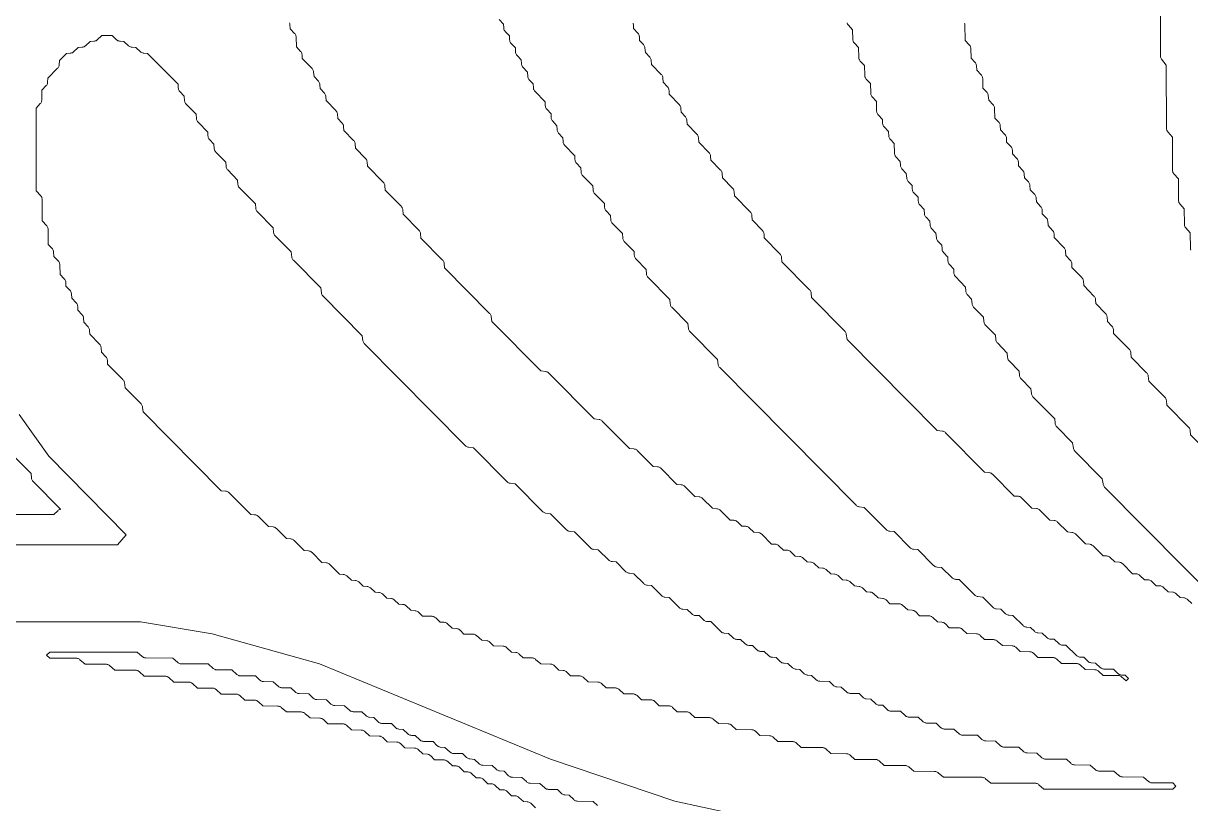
# Model space of a CAD drawing. Header units: inches. Extents: x 36 to 190, y -75 to 56.
# Drawn here: x 49.11 to 54.35, y 39.86 to 43.36 of the extents above; entities that cross this region are included whole.
import ezdxf

# ---------------------------------------------------------------- set-up
doc = ezdxf.new("R2010")
doc.units = ezdxf.units.IN
for name, color, linetype, lineweight in [('01_ORIGINAL_CAD', 7, 'CONTINUOUS', 20), ('02_APPROVED_PDF_OUTLINES', 7, 'CONTINUOUS', 15), ('04_APPROVED_PERIMETER', 7, 'CONTINUOUS', 15)]:
    doc.layers.add(name, color=color, linetype=linetype, lineweight=lineweight)

# ---------------------------------------------------------------- blocks, each defined once
blk = doc.blocks.new('01_SCALLOP')
at = {"layer": '01_ORIGINAL_CAD'}
blk.add_lwpolyline([(50.1404, 46.0145, -0.546754), (57.6505, 41.0455, 0.171391), (58.1845, 40.3509, 0.171391)], format="xyb", dxfattribs=at)
at = {"layer": '02_APPROVED_PDF_OUTLINES'}
for points in [[(52.8057, 43.3629), (52.8067, 43.36), (52.808, 43.3573), (52.8096, 43.3547), (52.8115, 43.3524), (52.8305, 43.3321), (52.8315, 43.2884), (52.8318, 43.2854), (52.8324, 43.2824), (52.8334, 43.2795), (52.8347, 43.2768), (52.8363, 43.2742), (52.8382, 43.2719), (52.8572, 43.2516), (52.8582, 43.2079), (52.8585, 43.2049), (52.8591, 43.2019), (52.8601, 43.199), (52.8614, 43.1963), (52.863, 43.1937), (52.8649, 43.1914), (52.8839, 43.1711), (52.8849, 43.1274), (52.8852, 43.1244), (52.8858, 43.1214), (52.8868, 43.1185), (52.8881, 43.1158), (52.8897, 43.1132), (52.8916, 43.1109), (52.9106, 43.0906), (52.9116, 43.0469), (52.9119, 43.0439), (52.9125, 43.0409), (52.9135, 43.038), (52.9148, 43.0353), (52.9164, 43.0327), (52.9183, 43.0304), (52.9373, 43.0101), (52.9383, 42.9664), (52.9386, 42.9634), (52.9392, 42.9604), (52.9402, 42.9575), (52.9415, 42.9548), (52.9431, 42.9522), (52.945, 42.9499), (52.9642, 42.9294), (52.965, 42.9122), (52.9654, 42.9087), (52.9663, 42.9053), (52.9676, 42.902), (52.9695, 42.899), (52.9717, 42.8962), (52.9913, 42.8753), (52.9931, 42.8549), (52.9936, 42.8515), (52.9946, 42.8482), (52.996, 42.8451), (52.9979, 42.8422), (53.0001, 42.8396), (53.0173, 42.8219), (53.0183, 42.7786), (53.0186, 42.7755), (53.0192, 42.7726), (53.0201, 42.7697), (53.0215, 42.767), (53.0231, 42.7644), (53.025, 42.7621), (53.0442, 42.7415), (53.045, 42.7244), (53.0454, 42.7209), (53.0463, 42.7175), (53.0476, 42.7142), (53.0494, 42.7112), (53.0517, 42.7084), (53.0713, 42.6874), (53.0731, 42.6671), (53.0736, 42.6637), (53.0746, 42.6604), (53.076, 42.6573), (53.0778, 42.6544), (53.0801, 42.6518), (53.0975, 42.6339), (53.0983, 42.6171), (53.0987, 42.6135), (53.0996, 42.6101), (53.1009, 42.6069), (53.1027, 42.6038), (53.105, 42.6011), (53.1241, 42.5806), (53.1249, 42.5634), (53.1253, 42.5599), (53.1262, 42.5565), (53.1276, 42.5532), (53.1294, 42.5502), (53.1316, 42.5474), (53.1512, 42.5265), (53.153, 42.5061), (53.1535, 42.5027), (53.1545, 42.4994), (53.1559, 42.4963), (53.1578, 42.4934), (53.16, 42.4908), (53.1774, 42.4729), (53.1782, 42.4561), (53.1786, 42.4526), (53.1795, 42.4492), (53.1809, 42.4459), (53.1827, 42.4429), (53.1849, 42.4401), (53.2045, 42.4191), (53.2063, 42.3988), (53.2068, 42.3954), (53.2078, 42.3921), (53.2092, 42.389), (53.2111, 42.3861), (53.2133, 42.3835), (53.2307, 42.3656), (53.2315, 42.3488), (53.2319, 42.3452), (53.2328, 42.3418), (53.2342, 42.3386), (53.236, 42.3355), (53.2382, 42.3328), (53.2574, 42.3123), (53.2581, 42.2951), (53.2585, 42.2916), (53.2594, 42.2882), (53.2608, 42.2849), (53.2626, 42.2819), (53.2648, 42.2791), (53.284, 42.2586), (53.2848, 42.2414), (53.2851, 42.2384), (53.2858, 42.2355), (53.2868, 42.2327), (53.2881, 42.23), (53.2898, 42.2275), (53.2917, 42.2252), (53.3373, 42.1779), (53.338, 42.161), (53.3384, 42.1574), (53.3393, 42.154), (53.3407, 42.1508), (53.3425, 42.1477), (53.3447, 42.145), (53.3643, 42.124), (53.3661, 42.1036), (53.3667, 42.1002), (53.3677, 42.0969), (53.3691, 42.0938), (53.371, 42.0909), (53.3732, 42.0883), (53.4176, 42.0432), (53.4194, 42.0232), (53.4199, 42.0198), (53.4209, 42.0165), (53.4223, 42.0133), (53.4242, 42.0104), (53.4264, 42.0078), (53.4708, 41.9627), (53.4726, 41.9427), (53.4731, 41.9393), (53.4741, 41.936), (53.4756, 41.9329), (53.4774, 41.93), (53.4797, 41.9273), (53.5241, 41.8822), (53.5258, 41.8622), (53.5264, 41.8588), (53.5274, 41.8555), (53.5288, 41.8524), (53.5307, 41.8495), (53.5329, 41.8469), (53.5773, 41.8017), (53.5791, 41.7817), (53.5796, 41.7783), (53.5806, 41.775), (53.5821, 41.7719), (53.5839, 41.769), (53.5862, 41.7664), (53.6306, 41.7212), (53.6323, 41.7012), (53.6329, 41.6978), (53.6339, 41.6945), (53.6353, 41.6914), (53.6372, 41.6885), (53.6394, 41.6859), (53.737, 41.5871), (53.7388, 41.5671), (53.7393, 41.5637), (53.7403, 41.5604), (53.7417, 41.5573), (53.7436, 41.5544), (53.7459, 41.5517), (53.8173, 41.4793), (53.8206, 41.4563), (53.8212, 41.4531), (53.8223, 41.4501), (53.8237, 41.4472), (53.8255, 41.4446), (53.8276, 41.4421), (53.9504, 41.3183), (53.9536, 41.2953), (53.9543, 41.2922), (53.9553, 41.2892), (53.9567, 41.2863), (53.9585, 41.2836), (53.9606, 41.2812), (54.4925, 40.7448)], [(54.3519, 40.7587), (54.3316, 40.778), (54.3288, 40.7802), (54.3258, 40.7821), (54.3225, 40.7835), (54.319, 40.7844), (54.3155, 40.7848), (54.2991, 40.7855), (54.2815, 40.803), (54.2788, 40.8052), (54.2759, 40.8071), (54.2728, 40.8086), (54.2695, 40.8096), (54.2661, 40.8101), (54.2461, 40.8119), (54.2253, 40.8316), (54.2225, 40.8338), (54.2195, 40.8357), (54.2162, 40.8371), (54.2127, 40.838), (54.2092, 40.8384), (54.1925, 40.8391), (54.1722, 40.8584), (54.1694, 40.8606), (54.1663, 40.8625), (54.1631, 40.8639), (54.1596, 40.8648), (54.1561, 40.8652), (54.1393, 40.8659), (54.119, 40.8852), (54.1163, 40.8874), (54.1132, 40.8893), (54.1099, 40.8907), (54.1065, 40.8916), (54.1029, 40.892), (54.0866, 40.8927), (54.0424, 40.9369), (54.0398, 40.9392), (54.0368, 40.9411), (54.0337, 40.9426), (54.0303, 40.9436), (54.0269, 40.9441), (54.0069, 40.9459), (53.9862, 40.9656), (53.9834, 40.9678), (53.9803, 40.9697), (53.977, 40.9711), (53.9736, 40.972), (53.97, 40.9724), (53.9537, 40.9731), (53.9095, 41.0173), (53.9069, 41.0196), (53.904, 41.0215), (53.9008, 41.023), (53.8975, 41.024), (53.894, 41.0246), (53.8744, 41.0263), (53.8298, 41.0709), (53.8271, 41.0732), (53.8242, 41.0751), (53.8211, 41.0766), (53.8177, 41.0776), (53.8143, 41.0782), (53.7947, 41.0799), (53.75, 41.1246), (53.7474, 41.1269), (53.7445, 41.1288), (53.7413, 41.1302), (53.738, 41.1312), (53.7346, 41.1318), (53.7149, 41.1335), (53.6703, 41.1782), (53.6677, 41.1805), (53.6648, 41.1824), (53.6616, 41.1838), (53.6583, 41.1849), (53.6548, 41.1854), (53.635, 41.1872), (53.5878, 41.2334), (53.5855, 41.2354), (53.5829, 41.2371), (53.5802, 41.2385), (53.5774, 41.2395), (53.5744, 41.2402), (53.5714, 41.2405), (53.5551, 41.2412), (53.4577, 41.339), (53.455, 41.3413), (53.4521, 41.3432), (53.449, 41.3447), (53.4456, 41.3457), (53.4422, 41.3463), (53.4226, 41.348), (53.2473, 41.5248), (53.2449, 41.527), (53.2422, 41.5288), (53.2393, 41.5302), (53.2362, 41.5313), (53.2331, 41.532), (53.2104, 41.5352), (52.8054, 41.9437), (52.8022, 41.9667), (52.8015, 41.9698), (52.8005, 41.9728), (52.799, 41.9757), (52.7973, 41.9784), (52.7952, 41.9808), (52.6463, 42.1309), (52.6445, 42.1509), (52.644, 42.1543), (52.643, 42.1576), (52.6415, 42.1607), (52.6397, 42.1636), (52.6374, 42.1662), (52.5133, 42.2918), (52.5115, 42.3118), (52.511, 42.3152), (52.51, 42.3185), (52.5085, 42.3216), (52.5066, 42.3246), (52.5044, 42.3272), (52.4339, 42.3987), (52.4331, 42.4154), (52.4328, 42.4184), (52.4321, 42.4214), (52.4311, 42.4242), (52.4298, 42.4269), (52.4281, 42.4294), (52.4261, 42.4317), (52.3802, 42.4794), (52.3784, 42.4996), (52.3779, 42.503), (52.3769, 42.5063), (52.3754, 42.5094), (52.3736, 42.5123), (52.3713, 42.515), (52.3003, 42.5869), (52.2986, 42.6069), (52.298, 42.6103), (52.297, 42.6136), (52.2956, 42.6167), (52.2937, 42.6196), (52.2915, 42.6222), (52.2471, 42.6674), (52.2453, 42.6874), (52.2448, 42.6908), (52.2438, 42.6941), (52.2424, 42.6972), (52.2405, 42.7001), (52.2383, 42.7027), (52.1943, 42.7474), (52.1935, 42.7642), (52.1932, 42.7672), (52.1926, 42.7701), (52.1915, 42.7729), (52.1902, 42.7756), (52.1885, 42.7781), (52.1866, 42.7804), (52.1406, 42.8282), (52.1389, 42.8483), (52.1383, 42.8517), (52.1373, 42.855), (52.1359, 42.8582), (52.134, 42.8611), (52.1318, 42.8637), (52.0878, 42.9084), (52.0871, 42.9252), (52.0867, 42.9287), (52.0858, 42.9321), (52.0844, 42.9353), (52.0826, 42.9384), (52.0804, 42.9411), (52.0612, 42.9616), (52.0604, 42.9788), (52.0601, 42.9818), (52.0594, 42.9847), (52.0584, 42.9876), (52.0571, 42.9902), (52.0554, 42.9927), (52.0535, 42.995), (52.0079, 43.0423), (52.0072, 43.0593), (52.0068, 43.0628), (52.0059, 43.0662), (52.0045, 43.0695), (52.0027, 43.0725), (52.0005, 43.0752), (51.9809, 43.0962), (51.9791, 43.1166), (51.9785, 43.12), (51.9775, 43.1233), (51.9761, 43.1264), (51.9742, 43.1293), (51.972, 43.1319), (51.928, 43.1766), (51.9273, 43.1934), (51.9269, 43.1969), (51.926, 43.2004), (51.9246, 43.2036), (51.9228, 43.2066), (51.9206, 43.2094), (51.901, 43.2304), (51.8992, 43.2507), (51.8987, 43.2541), (51.8977, 43.2574), (51.8962, 43.2605), (51.8944, 43.2634), (51.8922, 43.266), (51.8747, 43.2839), (51.874, 43.3008), (51.8736, 43.3043), (51.8727, 43.3077), (51.8713, 43.3109), (51.8695, 43.314), (51.8673, 43.3167), (51.8481, 43.3372), (51.8473, 43.3544), (51.8469, 43.3579), (51.846, 43.3613)], [(54.2096, 43.8433), (54.2108, 43.2151), (54.2111, 43.2118), (54.2118, 43.2084), (54.2129, 43.2053), (54.2144, 43.2023), (54.2164, 43.1995), (54.2375, 43.1733), (54.2383, 42.8901), (54.2385, 42.8866), (54.2393, 42.8831), (54.2406, 42.8797), (54.2423, 42.8766), (54.2445, 42.8738), (54.2646, 42.8507), (54.2652, 42.7023), (54.2655, 42.6987), (54.2662, 42.6952), (54.2675, 42.6919), (54.2692, 42.6887), (54.2714, 42.6859), (54.2915, 42.6628), (54.292, 42.5681), (54.2923, 42.5645), (54.293, 42.561), (54.2943, 42.5577), (54.296, 42.5546), (54.2982, 42.5517), (54.3184, 42.5286), (54.3187, 42.4607), (54.319, 42.4571), (54.3198, 42.4537), (54.321, 42.4503), (54.3228, 42.4472), (54.3249, 42.4444), (54.3452, 42.4212), (54.3463, 42.3503), (54.3466, 42.3473), (54.3472, 42.3442)], [(54.5502, 41.3088), (54.3463, 41.5148), (54.3445, 41.5348), (54.344, 41.5382), (54.343, 41.5415), (54.3415, 41.5447), (54.3397, 41.5476), (54.3374, 41.5502), (54.2399, 41.649), (54.2381, 41.6689), (54.2376, 41.6723), (54.2366, 41.6756), (54.2351, 41.6788), (54.2333, 41.6817), (54.231, 41.6843), (54.1595, 41.7568), (54.1563, 41.7798), (54.1556, 41.7829), (54.1546, 41.786), (54.1532, 41.7888), (54.1514, 41.7915), (54.1493, 41.7939), (54.0802, 41.8636), (54.0784, 41.8835), (54.0779, 41.8869), (54.0769, 41.8902), (54.0754, 41.8934), (54.0736, 41.8963), (54.0713, 41.8989), (54.0008, 41.9704), (54, 41.9872), (53.9996, 41.9907), (53.9987, 41.9941), (53.9974, 41.9974), (53.9956, 42.0004), (53.9933, 42.0031), (53.9737, 42.0241), (53.9719, 42.0445), (53.9714, 42.0479), (53.9704, 42.0512), (53.969, 42.0543), (53.9671, 42.0572), (53.9649, 42.0598), (53.9209, 42.1045), (53.9201, 42.1213), (53.9198, 42.1243), (53.9192, 42.1272), (53.9181, 42.1301), (53.9168, 42.1328), (53.9151, 42.1353), (53.9132, 42.1375), (53.8672, 42.1853), (53.8655, 42.2055), (53.8649, 42.2089), (53.8639, 42.2122), (53.8625, 42.2153), (53.8606, 42.2182), (53.8584, 42.2208), (53.8144, 42.2655), (53.8137, 42.2823), (53.8133, 42.2858), (53.8124, 42.2892), (53.811, 42.2925), (53.8092, 42.2955), (53.807, 42.2982), (53.7874, 42.3192), (53.7856, 42.3396), (53.785, 42.343), (53.784, 42.3463), (53.7826, 42.3494), (53.7807, 42.3523), (53.7785, 42.3549), (53.7345, 42.3996), (53.7338, 42.4164), (53.7334, 42.4199), (53.7325, 42.4233), (53.7311, 42.4266), (53.7293, 42.4296), (53.7271, 42.4324), (53.7075, 42.4534), (53.7057, 42.4737), (53.7052, 42.4771), (53.7042, 42.4804), (53.7027, 42.4835), (53.7009, 42.4864), (53.6987, 42.489), (53.6812, 42.5069), (53.6805, 42.5237), (53.6801, 42.5273), (53.6792, 42.5307), (53.6778, 42.5339), (53.676, 42.5369), (53.6738, 42.5397), (53.6546, 42.5602), (53.6538, 42.5774), (53.6534, 42.5809), (53.6525, 42.5843), (53.6512, 42.5876), (53.6494, 42.5906), (53.6471, 42.5934), (53.6275, 42.6143), (53.6257, 42.6347), (53.6252, 42.6381), (53.6242, 42.6414), (53.6228, 42.6445), (53.621, 42.6474), (53.6187, 42.65), (53.6013, 42.6679), (53.6005, 42.6847), (53.6001, 42.6882), (53.5992, 42.6916), (53.5979, 42.6949), (53.5961, 42.6979), (53.5938, 42.7007), (53.5747, 42.7212), (53.5739, 42.7384), (53.5735, 42.7419), (53.5726, 42.7453), (53.5712, 42.7486), (53.5694, 42.7516), (53.5672, 42.7543), (53.548, 42.7749), (53.5473, 42.792), (53.5468, 42.7956), (53.546, 42.799), (53.5446, 42.8022), (53.5428, 42.8052), (53.5406, 42.808), (53.5214, 42.8285), (53.5206, 42.8457), (53.5202, 42.8492), (53.5193, 42.8526), (53.5179, 42.8559), (53.5161, 42.8589), (53.5139, 42.8617), (53.4943, 42.8826), (53.4925, 42.903), (53.492, 42.9064), (53.491, 42.9097), (53.4896, 42.9128), (53.4877, 42.9157), (53.4855, 42.9183), (53.4683, 42.936), (53.4673, 42.9793), (53.467, 42.9824), (53.4664, 42.9853), (53.4654, 42.9882), (53.4641, 42.9909), (53.4625, 42.9935), (53.4606, 42.9958), (53.441, 43.0168), (53.4392, 43.0372), (53.4386, 43.0406), (53.4377, 43.0438), (53.4362, 43.0469), (53.4344, 43.0498), (53.4322, 43.0524), (53.4149, 43.0701), (53.4139, 43.1135), (53.4137, 43.1165), (53.4131, 43.1195), (53.4121, 43.1224), (53.4108, 43.1251), (53.4091, 43.1276), (53.4072, 43.13), (53.3876, 43.151), (53.3858, 43.1713), (53.3853, 43.1747), (53.3843, 43.178), (53.3829, 43.1811), (53.381, 43.184), (53.3788, 43.1866), (53.3616, 43.2043), (53.3606, 43.2476), (53.3603, 43.2507), (53.3597, 43.2536), (53.3587, 43.2565), (53.3574, 43.2592), (53.3558, 43.2618), (53.3539, 43.2641), (53.335, 43.2844), (53.3338, 43.3548), (53.3336, 43.3579), (53.333, 43.3609)], [(51.2454, 43.3781), (51.2646, 43.3575), (51.2653, 43.3404), (51.2657, 43.3369), (51.2666, 43.3334), (51.268, 43.3302), (51.2698, 43.3272), (51.272, 43.3244), (51.2912, 43.3039), (51.292, 43.2867), (51.2924, 43.2832), (51.2933, 43.2798), (51.2946, 43.2765), (51.2964, 43.2735), (51.2987, 43.2708), (51.3178, 43.2502), (51.3186, 43.233), (51.319, 43.2295), (51.3199, 43.2261), (51.3213, 43.2229), (51.3231, 43.2198), (51.3253, 43.2171), (51.3445, 43.1965), (51.3453, 43.1794), (51.3457, 43.1759), (51.3466, 43.1725), (51.3479, 43.1692), (51.3497, 43.1662), (51.352, 43.1634), (51.3716, 43.1424), (51.3733, 43.1221), (51.3739, 43.1187), (51.3749, 43.1154), (51.3763, 43.1123), (51.3781, 43.1094), (51.3804, 43.1068), (51.3978, 43.0889), (51.3986, 43.0721), (51.3989, 43.0691), (51.3995, 43.0661), (51.4006, 43.0633), (51.4019, 43.0606), (51.4036, 43.0581), (51.4055, 43.0558), (51.451, 43.0085), (51.4518, 42.9916), (51.4522, 42.9881), (51.4531, 42.9847), (51.4545, 42.9814), (51.4563, 42.9784), (51.4585, 42.9756), (51.4777, 42.9551), (51.4784, 42.9379), (51.4788, 42.9344), (51.4797, 42.931), (51.4811, 42.9277), (51.4829, 42.9247), (51.4851, 42.922), (51.5043, 42.9014), (51.5051, 42.8843), (51.5055, 42.8808), (51.5064, 42.8773), (51.5078, 42.8741), (51.5096, 42.8711), (51.5118, 42.8683), (51.531, 42.8478), (51.5317, 42.8306), (51.532, 42.8276), (51.5327, 42.8247), (51.5337, 42.8219), (51.5351, 42.8192), (51.5367, 42.8167), (51.5387, 42.8144), (51.5842, 42.7671), (51.585, 42.7501), (51.5854, 42.7466), (51.5863, 42.7432), (51.5876, 42.7399), (51.5895, 42.7369), (51.5917, 42.7342), (51.6113, 42.7132), (51.6131, 42.6928), (51.6136, 42.6894), (51.6146, 42.6861), (51.616, 42.683), (51.6179, 42.6801), (51.6201, 42.6775), (51.6645, 42.6323), (51.6663, 42.6123), (51.6668, 42.6089), (51.6678, 42.6056), (51.6693, 42.6025), (51.6711, 42.5996), (51.6734, 42.597), (51.7174, 42.5523), (51.7181, 42.5355), (51.7185, 42.532), (51.7194, 42.5286), (51.7208, 42.5253), (51.7226, 42.5223), (51.7248, 42.5196), (51.7444, 42.4986), (51.7462, 42.4782), (51.7467, 42.4748), (51.7477, 42.4715), (51.7492, 42.4684), (51.751, 42.4655), (51.7533, 42.4628), (51.7977, 42.4177), (51.7994, 42.3977), (51.8, 42.3943), (51.801, 42.391), (51.8024, 42.3879), (51.8043, 42.385), (51.8065, 42.3824), (51.8505, 42.3377), (51.8512, 42.3209), (51.8516, 42.3179), (51.8522, 42.315), (51.8532, 42.3121), (51.8546, 42.3094), (51.8562, 42.3069), (51.8582, 42.3047), (51.9041, 42.2569), (51.9059, 42.2367), (51.9065, 42.2333), (51.9075, 42.23), (51.9089, 42.2269), (51.9108, 42.224), (51.913, 42.2214), (52.0106, 42.1226), (52.0124, 42.1026), (52.0129, 42.0992), (52.0139, 42.0959), (52.0153, 42.0928), (52.0172, 42.0899), (52.0195, 42.0873), (52.0909, 42.0148), (52.0942, 41.9918), (52.0948, 41.9886), (52.0959, 41.9856), (52.0973, 41.9827), (52.0991, 41.9801), (52.1012, 41.9776), (52.224, 41.8538), (52.2272, 41.8308), (52.2279, 41.8277), (52.2289, 41.8247), (52.2303, 41.8218), (52.2321, 41.8191), (52.2342, 41.8167), (52.8459, 41.1998), (52.8483, 41.1977), (52.851, 41.1959), (52.8539, 41.1944), (52.857, 41.1934), (52.8601, 41.1927), (52.8828, 41.1895), (52.9811, 41.0907), (52.9838, 41.0884), (52.9867, 41.0865), (52.9899, 41.085), (52.9932, 41.0839), (52.9967, 41.0834), (53.0163, 41.0817), (53.0875, 41.0102), (53.0901, 41.0079), (53.093, 41.006), (53.0962, 41.0045), (53.0995, 41.0035), (53.103, 41.003), (53.1226, 41.0012), (53.1938, 40.9298), (53.1965, 40.9275), (53.1994, 40.9256), (53.2025, 40.9241), (53.2059, 40.9231), (53.2093, 40.9225), (53.2291, 40.9208), (53.2764, 40.8745), (53.2787, 40.8725), (53.2812, 40.8708), (53.2839, 40.8695), (53.2868, 40.8684), (53.2898, 40.8677), (53.2928, 40.8674), (53.3091, 40.8667), (53.3776, 40.7976), (53.38, 40.7955), (53.3827, 40.7937), (53.3856, 40.7922), (53.3886, 40.7912), (53.3918, 40.7905), (53.4145, 40.7873), (53.4596, 40.7421), (53.4623, 40.7398), (53.4652, 40.7379), (53.4684, 40.7364), (53.4717, 40.7354), (53.4751, 40.7348), (53.4951, 40.7331), (53.5159, 40.7134), (53.5186, 40.7111), (53.5217, 40.7093), (53.525, 40.7079), (53.5284, 40.707), (53.532, 40.7066), (53.5485, 40.7058), (53.5953, 40.66), (53.5976, 40.6581), (53.6002, 40.6564), (53.6029, 40.655), (53.6057, 40.6539), (53.6087, 40.6533), (53.6117, 40.6529), (53.6281, 40.6522), (53.6457, 40.6348), (53.6484, 40.6325), (53.6513, 40.6306), (53.6544, 40.6292), (53.6577, 40.6282), (53.6611, 40.6276), (53.6811, 40.6258), (53.7019, 40.6062), (53.7047, 40.6039), (53.7077, 40.6021), (53.711, 40.6007), (53.7145, 40.5998), (53.718, 40.5993), (53.7347, 40.5986), (53.755, 40.5794), (53.7578, 40.5771), (53.7608, 40.5753), (53.7641, 40.5739), (53.7676, 40.573), (53.7711, 40.5725), (53.7876, 40.5718), (53.8345, 40.526), (53.8368, 40.524), (53.8393, 40.5223), (53.842, 40.521), (53.8449, 40.5199), (53.8478, 40.5192), (53.8509, 40.5189), (53.8673, 40.5182), (53.8849, 40.5007), (53.8875, 40.4985), (53.8904, 40.4966), (53.8936, 40.4951), (53.8969, 40.4941), (53.9003, 40.4936), (53.9203, 40.4918), (53.941, 40.4722), (53.9434, 40.4702), (53.946, 40.4685), (53.9487, 40.4672), (53.9516, 40.4662), (53.9547, 40.4656), (53.9577, 40.4653), (54.0007, 40.4644), (54.0207, 40.4454), (54.0235, 40.4431), (54.0265, 40.4413), (54.0298, 40.4399), (54.0333, 40.4389), (54.0368, 40.4385), (54.0532, 40.4378), (54.068, 40.4232), (54.0568, 40.4125), (54.0368, 40.4302), (54.0345, 40.4321), (54.0319, 40.4337), (54.0291, 40.4349), (54.0263, 40.4358), (54.0233, 40.4363), (54.0203, 40.4365), (53.9539, 40.4367), (53.934, 40.4556), (53.9317, 40.4575), (53.9291, 40.4592), (53.9263, 40.4606), (53.9234, 40.4615), (53.9204, 40.4622), (53.9174, 40.4624), (53.8739, 40.4633), (53.8509, 40.4838), (53.8485, 40.4856), (53.846, 40.4872), (53.8432, 40.4884), (53.8404, 40.4893), (53.8374, 40.4899), (53.8344, 40.4901), (53.7675, 40.4903), (53.7447, 40.5105), (53.7423, 40.5124), (53.7397, 40.514), (53.737, 40.5152), (53.7341, 40.5161), (53.7312, 40.5166), (53.7282, 40.5168), (53.6618, 40.517), (53.6419, 40.5359), (53.6395, 40.5379), (53.637, 40.5395), (53.6342, 40.5409), (53.6313, 40.5418), (53.6283, 40.5425), (53.6252, 40.5427), (53.5823, 40.5436), (53.5622, 40.5627), (53.5599, 40.5646), (53.5573, 40.5663), (53.5545, 40.5676), (53.5516, 40.5686), (53.5486, 40.5693), (53.5455, 40.5695), (53.5021, 40.5704), (53.4791, 40.5909), (53.4767, 40.5927), (53.4742, 40.5943), (53.4714, 40.5955), (53.4686, 40.5964), (53.4656, 40.597), (53.4626, 40.5972), (53.4227, 40.5974), (53.4028, 40.6162), (53.4005, 40.6182), (53.3979, 40.6199), (53.3951, 40.6212), (53.3922, 40.6222), (53.3892, 40.6228), (53.3862, 40.6231), (53.3432, 40.624), (53.3232, 40.643), (53.3208, 40.645), (53.3182, 40.6466), (53.3155, 40.648), (53.3126, 40.649), (53.3095, 40.6496), (53.3065, 40.6498), (53.2639, 40.6508), (53.2465, 40.668), (53.2439, 40.6702), (53.241, 40.6721), (53.2378, 40.6736), (53.2345, 40.6746), (53.2311, 40.6751), (53.2111, 40.6769), (53.1903, 40.6966), (53.188, 40.6986), (53.1854, 40.7002), (53.1826, 40.7016), (53.1797, 40.7026), (53.1767, 40.7032), (53.1737, 40.7034), (53.131, 40.7043), (53.1137, 40.7216), (53.111, 40.7238), (53.1081, 40.7257), (53.105, 40.7272), (53.1017, 40.7282), (53.0983, 40.7287), (53.0778, 40.7305), (53.0541, 40.7516), (53.0517, 40.7534), (53.0491, 40.755), (53.0464, 40.7562), (53.0436, 40.7571), (53.0406, 40.7577), (53.0376, 40.7579), (52.9981, 40.7581), (52.9808, 40.7751), (52.9782, 40.7774), (52.9753, 40.7793), (52.9722, 40.7807), (52.9689, 40.7818), (52.9654, 40.7823), (52.9454, 40.7841), (52.9247, 40.8037), (52.9219, 40.806), (52.9189, 40.8079), (52.9156, 40.8093), (52.9121, 40.8102), (52.9086, 40.8106), (52.8922, 40.8113), (52.8746, 40.8287), (52.8719, 40.831), (52.869, 40.8329), (52.8659, 40.8343), (52.8626, 40.8354), (52.8592, 40.8359), (52.8392, 40.8377), (52.8184, 40.8573), (52.8156, 40.8596), (52.8126, 40.8615), (52.8093, 40.8629), (52.8058, 40.8638), (52.8023, 40.8642), (52.7856, 40.8649), (52.7653, 40.8841), (52.7625, 40.8864), (52.7594, 40.8883), (52.7562, 40.8897), (52.7527, 40.8906), (52.7492, 40.891), (52.7324, 40.8917), (52.7121, 40.9109), (52.7094, 40.9132), (52.7063, 40.9151), (52.703, 40.9165), (52.6996, 40.9174), (52.696, 40.9178), (52.6793, 40.9185), (52.659, 40.9377), (52.6562, 40.94), (52.6532, 40.9419), (52.6499, 40.9433), (52.6464, 40.9442), (52.6429, 40.9446), (52.6265, 40.9453), (52.6089, 40.9628), (52.6062, 40.965), (52.6033, 40.9669), (52.6002, 40.9683), (52.5969, 40.9694), (52.5935, 40.9699), (52.5735, 40.9717), (52.5527, 40.9913), (52.5499, 40.9936), (52.5469, 40.9955), (52.5436, 40.9969), (52.5401, 40.9978), (52.5366, 40.9982), (52.5199, 40.9989), (52.4996, 41.0181), (52.4968, 41.0204), (52.4938, 41.0223), (52.4905, 41.0237), (52.487, 41.0246), (52.4835, 41.025), (52.4671, 41.0257), (52.4229, 41.0699), (52.4203, 41.0722), (52.4174, 41.0741), (52.4142, 41.0756), (52.4109, 41.0766), (52.4074, 41.0771), (52.3874, 41.0789), (52.3667, 41.0986), (52.3639, 41.1008), (52.3609, 41.1027), (52.3576, 41.1041), (52.3541, 41.105), (52.3506, 41.1054), (52.3339, 41.1061), (52.3136, 41.1254), (52.3108, 41.1276), (52.3077, 41.1295), (52.3044, 41.1309), (52.301, 41.1318), (52.2974, 41.1322), (52.2811, 41.1329), (52.2369, 41.1771), (52.2343, 41.1794), (52.2314, 41.1813), (52.2282, 41.1828), (52.2249, 41.1838), (52.2214, 41.1843), (52.2018, 41.1861), (52.1572, 41.2307), (52.1545, 41.233), (52.1516, 41.2349), (52.1485, 41.2364), (52.1451, 41.2374), (52.1417, 41.238), (52.1221, 41.2397), (52.0774, 41.2844), (52.0748, 41.2866), (52.0719, 41.2885), (52.0687, 41.29), (52.0654, 41.291), (52.062, 41.2916), (52.0424, 41.2933), (51.9711, 41.3648), (51.9685, 41.3671), (51.9656, 41.369), (51.9624, 41.3704), (51.9591, 41.3715), (51.9556, 41.372), (51.936, 41.3738), (51.8648, 41.4452), (51.8622, 41.4475), (51.8592, 41.4494), (51.8561, 41.4509), (51.8527, 41.4519), (51.8493, 41.4525), (51.8297, 41.4542), (51.7076, 41.5774), (51.7052, 41.5795), (51.7025, 41.5813), (51.6996, 41.5828), (51.6966, 41.5838), (51.6934, 41.5845), (51.6707, 41.5877), (51.4683, 41.7919), (51.4659, 41.794), (51.4632, 41.7959), (51.4603, 41.7973), (51.4573, 41.7984), (51.4541, 41.799), (51.4314, 41.8023), (51.2126, 42.023), (51.2093, 42.046), (51.2087, 42.0491), (51.2077, 42.0521), (51.2062, 42.055), (51.2045, 42.0577), (51.2023, 42.0601), (51.0003, 42.2639), (50.9985, 42.2838), (50.998, 42.2872), (50.997, 42.2905), (50.9955, 42.2937), (50.9937, 42.2966), (50.9914, 42.2992), (50.8938, 42.398), (50.8921, 42.4179), (50.8916, 42.4214), (50.8906, 42.4247), (50.8891, 42.4278), (50.8872, 42.4307), (50.885, 42.4333), (50.814, 42.5053), (50.8123, 42.5252), (50.8117, 42.5287), (50.8107, 42.532), (50.8093, 42.5351), (50.8074, 42.538), (50.8051, 42.5406), (50.7342, 42.6126), (50.7324, 42.6325), (50.7319, 42.636), (50.7309, 42.6393), (50.7294, 42.6424), (50.7276, 42.6453), (50.7253, 42.6479), (50.6543, 42.7199), (50.6526, 42.7398), (50.652, 42.7433), (50.651, 42.7465), (50.6496, 42.7497), (50.6477, 42.7526), (50.6455, 42.7552), (50.6011, 42.8003), (50.5993, 42.8203), (50.5988, 42.8237), (50.5978, 42.827), (50.5964, 42.8302), (50.5945, 42.8331), (50.5923, 42.8357), (50.5483, 42.8804), (50.5475, 42.8972), (50.5471, 42.9007), (50.5462, 42.9041), (50.5449, 42.9073), (50.5431, 42.9104), (50.5408, 42.9131), (50.5212, 42.9341), (50.5195, 42.9545), (50.5189, 42.9579), (50.5179, 42.9612), (50.5165, 42.9643), (50.5146, 42.9672), (50.5124, 42.9698), (50.4684, 43.0145), (50.4677, 43.0313), (50.4672, 43.0348), (50.4664, 43.0382), (50.465, 43.0415), (50.4632, 43.0445), (50.461, 43.0472), (50.4418, 43.0678), (50.441, 43.085), (50.4406, 43.0885), (50.4397, 43.0919), (50.4383, 43.0951), (50.4365, 43.0982), (50.4343, 43.1009), (50.4147, 43.1219), (50.4129, 43.1423), (50.4124, 43.1457), (50.4114, 43.149), (50.4099, 43.1521), (50.4081, 43.155), (50.4058, 43.1576), (50.3619, 43.2023), (50.3611, 43.2191), (50.3607, 43.2226), (50.3598, 43.226), (50.3584, 43.2293), (50.3566, 43.2323), (50.3544, 43.235), (50.3354, 43.2554), (50.3344, 43.2991), (50.3342, 43.3021), (50.3336, 43.305), (50.3326, 43.3079), (50.3313, 43.3107), (50.3296, 43.3132), (50.3277, 43.3155), (50.3081, 43.3365), (50.3063, 43.3569), (50.3058, 43.3603), (50.3048, 43.3636)], [(49.0743, 41.414), (49.1453, 41.3421), (49.147, 41.3221), (49.1476, 41.3187), (49.1486, 41.3154), (49.15, 41.3123), (49.1519, 41.3093), (49.1542, 41.3067), (49.2775, 41.182), (49.2775, 41.1816), (49.2762, 41.1814), (49.2731, 41.1803), (49.2701, 41.1789), (49.2674, 41.1771), (49.2649, 41.1749), (49.2479, 41.1579), (48.9725, 41.1577)], [(51.4077, 39.8435), (51.3869, 39.8632), (51.3841, 39.8655), (51.3811, 39.8673), (51.3778, 39.8687), (51.3743, 39.8696), (51.3708, 39.87), (51.3541, 39.8707), (51.3338, 39.89), (51.331, 39.8923), (51.3279, 39.8941), (51.3247, 39.8955), (51.3212, 39.8964), (51.3177, 39.8968), (51.3009, 39.8975), (51.2806, 39.9168), (51.2779, 39.9191), (51.2748, 39.9209), (51.2715, 39.9223), (51.2681, 39.9232), (51.2645, 39.9236), (51.2478, 39.9243), (51.2275, 39.9436), (51.2247, 39.9459), (51.2217, 39.9477), (51.2184, 39.9491), (51.2149, 39.95), (51.2114, 39.9504), (51.1946, 39.9511), (51.1743, 39.9704), (51.1716, 39.9727), (51.1685, 39.9745), (51.1652, 39.9759), (51.1618, 39.9768), (51.1582, 39.9772), (51.1415, 39.9779), (51.1212, 39.9972), (51.1184, 39.9995), (51.1154, 40.0013), (51.1121, 40.0027), (51.1086, 40.0036), (51.1051, 40.004), (51.0884, 40.0047), (51.0681, 40.024), (51.0653, 40.0263), (51.0622, 40.0281), (51.059, 40.0295), (51.0555, 40.0304), (51.052, 40.0308), (51.0352, 40.0315), (51.0149, 40.0508), (51.0126, 40.0528), (51.01, 40.0544), (51.0072, 40.0558), (51.0043, 40.0568), (51.0013, 40.0574), (50.9983, 40.0576), (50.9556, 40.0585), (50.9383, 40.0758), (50.9356, 40.078), (50.9327, 40.0799), (50.9296, 40.0814), (50.9263, 40.0824), (50.9229, 40.0829), (50.9029, 40.0847), (50.8821, 40.1044), (50.8797, 40.1063), (50.8772, 40.108), (50.8744, 40.1093), (50.8715, 40.1103), (50.8685, 40.111), (50.8654, 40.1112), (50.8225, 40.1121), (50.8024, 40.1311), (50.8001, 40.1331), (50.7975, 40.1348), (50.7947, 40.1361), (50.7918, 40.1371), (50.7888, 40.1377), (50.7857, 40.138), (50.7428, 40.1389), (50.7227, 40.1579), (50.7204, 40.1599), (50.7178, 40.1616), (50.715, 40.1629), (50.7121, 40.1639), (50.7091, 40.1645), (50.7061, 40.1648), (50.6631, 40.1657), (50.643, 40.1847), (50.6407, 40.1867), (50.6381, 40.1883), (50.6354, 40.1897), (50.6324, 40.1907), (50.6294, 40.1913), (50.6264, 40.1916), (50.583, 40.1925), (50.5599, 40.2129), (50.5576, 40.2148), (50.555, 40.2163), (50.5522, 40.2176), (50.5494, 40.2185), (50.5464, 40.219), (50.5434, 40.2192), (50.477, 40.2194), (50.4571, 40.2383), (50.4548, 40.2402), (50.4522, 40.2419), (50.4494, 40.2432), (50.4465, 40.2442), (50.4435, 40.2448), (50.4405, 40.2451), (50.397, 40.246), (50.374, 40.2665), (50.3716, 40.2683), (50.3691, 40.2699), (50.3663, 40.2711), (50.3635, 40.272), (50.3605, 40.2726), (50.3575, 40.2727), (50.2906, 40.273), (50.2678, 40.2932), (50.2654, 40.2951), (50.2628, 40.2966), (50.2601, 40.2979), (50.2572, 40.2988), (50.2543, 40.2993), (50.2513, 40.2995), (50.1849, 40.2997), (50.165, 40.3186), (50.1626, 40.3205), (50.1601, 40.3222), (50.1573, 40.3235), (50.1544, 40.3245), (50.1514, 40.3251), (50.1483, 40.3254), (50.1049, 40.3263), (50.0819, 40.3468), (50.0795, 40.3486), (50.0769, 40.3502), (50.0742, 40.3514), (50.0713, 40.3523), (50.0684, 40.3529), (50.0654, 40.353), (49.9985, 40.3533), (49.9756, 40.3735), (49.9733, 40.3754), (49.9707, 40.3769), (49.968, 40.3782), (49.9651, 40.3791), (49.9621, 40.3796), (49.9591, 40.3798), (49.8923, 40.38), (49.8694, 40.4003), (49.867, 40.4021), (49.8645, 40.4037), (49.8617, 40.4049), (49.8589, 40.4058), (49.8559, 40.4064), (49.8529, 40.4066), (49.786, 40.4068), (49.7632, 40.427), (49.7608, 40.4289), (49.7582, 40.4305), (49.7555, 40.4317), (49.7526, 40.4326), (49.7497, 40.4331), (49.7467, 40.4333), (49.6532, 40.4335), (49.6304, 40.4538), (49.628, 40.4556), (49.6255, 40.4572), (49.6227, 40.4584), (49.6198, 40.4593), (49.6169, 40.4599), (49.6139, 40.4601), (49.5205, 40.4603), (49.4976, 40.4805), (49.4953, 40.4824), (49.4927, 40.4839), (49.4899, 40.4852), (49.4871, 40.4861), (49.4841, 40.4866), (49.4811, 40.4868), (49.3877, 40.487), (49.3649, 40.5073), (49.3625, 40.5091), (49.3599, 40.5107), (49.3572, 40.5119), (49.3543, 40.5128), (49.3513, 40.5134), (49.3483, 40.5136), (49.2292, 40.5137), (49.2153, 40.5275), (49.229, 40.5411), (49.6214, 40.5414), (49.6442, 40.5212), (49.6466, 40.5193), (49.6492, 40.5178), (49.6519, 40.5165), (49.6548, 40.5156), (49.6577, 40.5151), (49.6608, 40.5149), (49.7807, 40.5147), (49.8035, 40.4945), (49.8059, 40.4926), (49.8085, 40.491), (49.8112, 40.4898), (49.8141, 40.4889), (49.8171, 40.4884), (49.8201, 40.4882), (49.94, 40.488), (49.9628, 40.4677), (49.9652, 40.4659), (49.9678, 40.4643), (49.9705, 40.4631), (49.9734, 40.4622), (49.9763, 40.4616), (49.9793, 40.4614), (50.0462, 40.4612), (50.0691, 40.441), (50.0714, 40.4391), (50.074, 40.4376), (50.0767, 40.4363), (50.0796, 40.4354), (50.0826, 40.4349), (50.0856, 40.4347), (50.152, 40.4345), (50.1719, 40.4156), (50.1742, 40.4137), (50.1768, 40.412), (50.1795, 40.4107), (50.1825, 40.4097), (50.1855, 40.409), (50.1885, 40.4088), (50.2319, 40.4079), (50.255, 40.3874), (50.2573, 40.3856), (50.2599, 40.384), (50.2626, 40.3828), (50.2655, 40.3819), (50.2684, 40.3813), (50.2714, 40.3811), (50.3113, 40.3809), (50.3312, 40.3621), (50.3336, 40.3601), (50.3362, 40.3584), (50.3389, 40.3571), (50.3418, 40.3561), (50.3448, 40.3555), (50.3479, 40.3552), (50.3908, 40.3543), (50.4109, 40.3353), (50.4133, 40.3333), (50.4158, 40.3317), (50.4186, 40.3303), (50.4215, 40.3293), (50.4245, 40.3287), (50.4276, 40.3285), (50.4705, 40.3275), (50.4906, 40.3085), (50.4929, 40.3066), (50.4955, 40.3049), (50.4983, 40.3035), (50.5012, 40.3026), (50.5042, 40.3019), (50.5073, 40.3017), (50.5507, 40.3008), (50.5737, 40.2803), (50.5761, 40.2785), (50.5786, 40.2769), (50.5814, 40.2757), (50.5842, 40.2748), (50.5872, 40.2742), (50.5902, 40.274), (50.6297, 40.2738), (50.6469, 40.2568), (50.6496, 40.2545), (50.6525, 40.2526), (50.6556, 40.2512), (50.6589, 40.2501), (50.6623, 40.2496), (50.6823, 40.2478), (50.7031, 40.2282), (50.7055, 40.2262), (50.708, 40.2245), (50.7108, 40.2232), (50.7137, 40.2222), (50.7167, 40.2216), (50.7198, 40.2213), (50.7624, 40.2204), (50.7798, 40.2032), (50.7824, 40.2009), (50.7853, 40.199), (50.7884, 40.1976), (50.7918, 40.1966), (50.7952, 40.196), (50.8152, 40.1943), (50.8359, 40.1746), (50.8387, 40.1723), (50.8417, 40.1705), (50.845, 40.1691), (50.8485, 40.1682), (50.852, 40.1678), (50.8688, 40.167), (50.8891, 40.1478), (50.8914, 40.1458), (50.894, 40.1441), (50.8968, 40.1428), (50.8997, 40.1418), (50.9027, 40.1412), (50.9057, 40.1409), (50.9484, 40.14), (50.9657, 40.1228), (50.9684, 40.1205), (50.9713, 40.1187), (50.9744, 40.1172), (50.9777, 40.1162), (50.9811, 40.1156), (51.0016, 40.1138), (51.0253, 40.0928), (51.0277, 40.0909), (51.0302, 40.0894), (51.033, 40.0881), (51.0358, 40.0872), (51.0388, 40.0867), (51.0418, 40.0865), (51.0813, 40.0863), (51.0986, 40.0692), (51.1012, 40.067), (51.1041, 40.0651), (51.1072, 40.0636), (51.1105, 40.0626), (51.114, 40.0621), (51.134, 40.0603), (51.1547, 40.0406), (51.1571, 40.0386), (51.1596, 40.037), (51.1624, 40.0356), (51.1653, 40.0347), (51.1683, 40.034), (51.1714, 40.0338), (51.214, 40.0329), (51.2314, 40.0156), (51.234, 40.0134), (51.2369, 40.0115), (51.2401, 40.01), (51.2434, 40.009), (51.2468, 40.0085), (51.2668, 40.0067), (51.2875, 39.987), (51.2899, 39.9851), (51.2925, 39.9834), (51.2952, 39.9821), (51.2981, 39.9811), (51.3011, 39.9804), (51.3042, 39.9802), (51.3472, 39.9793), (51.3672, 39.9603), (51.3696, 39.9583), (51.3721, 39.9566), (51.3749, 39.9553), (51.3778, 39.9543), (51.3808, 39.9537), (51.3839, 39.9534), (51.4273, 39.9525), (51.4503, 39.9321), (51.4527, 39.9302), (51.4553, 39.9287), (51.458, 39.9274), (51.4609, 39.9265), (51.4638, 39.926), (51.4668, 39.9258), (51.5064, 39.9256), (51.5236, 39.9085), (51.5262, 39.9062), (51.5291, 39.9044), (51.5322, 39.9029), (51.5356, 39.9019), (51.539, 39.9013), (51.559, 39.8996), (51.5797, 39.8799), (51.5821, 39.8779), (51.5847, 39.8762), (51.5875, 39.8749), (51.5904, 39.8739), (51.5935, 39.8733), (51.5966, 39.873), (51.666, 39.8721), (51.686, 39.8531)]]:
    blk.add_lwpolyline(points, dxfattribs=at)
blk.add_lwpolyline([(49.4623, 43.3058), (49.5095, 43.3059), (49.5293, 43.2871), (49.5321, 43.2848), (49.5351, 43.2829), (49.5384, 43.2815), (49.5419, 43.2806), (49.5454, 43.2802), (49.5622, 43.2795), (49.5825, 43.2603), (49.5852, 43.258), (49.5883, 43.2561), (49.5916, 43.2547), (49.595, 43.2538), (49.5986, 43.2534), (49.6153, 43.2527), (49.6356, 43.2335), (49.6384, 43.2312), (49.6414, 43.2293), (49.6447, 43.2279), (49.6482, 43.227), (49.6517, 43.2266), (49.668, 43.2259), (49.8051, 43.0876), (49.8059, 43.0709), (49.8063, 43.0674), (49.8072, 43.0639), (49.8086, 43.0607), (49.8104, 43.0577), (49.8126, 43.0549), (49.8322, 43.0339), (49.834, 43.0136), (49.8345, 43.0101), (49.8355, 43.0069), (49.837, 43.0037), (49.8388, 43.0008), (49.8411, 42.9982), (49.8855, 42.9531), (49.8872, 42.9331), (49.8878, 42.9297), (49.8888, 42.9264), (49.8902, 42.9232), (49.8921, 42.9203), (49.8943, 42.9177), (49.9383, 42.873), (49.939, 42.8562), (49.9394, 42.8527), (49.9403, 42.8493), (49.9417, 42.8461), (49.9435, 42.843), (49.9457, 42.8403), (49.9653, 42.8193), (49.9671, 42.7989), (49.9676, 42.7955), (49.9686, 42.7922), (49.9701, 42.7891), (49.972, 42.7862), (49.9742, 42.7836), (50.0186, 42.7385), (50.0204, 42.7185), (50.0209, 42.715), (50.0219, 42.7118), (50.0233, 42.7086), (50.0252, 42.7057), (50.0274, 42.7031), (50.0718, 42.658), (50.0736, 42.638), (50.0741, 42.6346), (50.0751, 42.6313), (50.0766, 42.6281), (50.0785, 42.6252), (50.0807, 42.6226), (50.1517, 42.5507), (50.1534, 42.5307), (50.154, 42.5273), (50.155, 42.524), (50.1564, 42.5208), (50.1583, 42.5179), (50.1605, 42.5153), (50.2315, 42.4434), (50.2333, 42.4234), (50.2338, 42.42), (50.2348, 42.4167), (50.2363, 42.4135), (50.2381, 42.4106), (50.2404, 42.408), (50.3119, 42.3355), (50.3151, 42.3125), (50.3157, 42.3094), (50.3168, 42.3063), (50.3182, 42.3035), (50.32, 42.3008), (50.3221, 42.2984), (50.4449, 42.1746), (50.4481, 42.1516), (50.4488, 42.1484), (50.4498, 42.1454), (50.4512, 42.1425), (50.453, 42.1399), (50.4551, 42.1375), (50.6311, 41.96), (50.6343, 41.937), (50.635, 41.9339), (50.636, 41.9308), (50.6375, 41.928), (50.6392, 41.9253), (50.6414, 41.9229), (51.0935, 41.4669), (51.0959, 41.4648), (51.0986, 41.463), (51.1015, 41.4615), (51.1045, 41.4604), (51.1077, 41.4598), (51.1303, 41.4565), (51.2796, 41.306), (51.282, 41.3039), (51.2847, 41.3021), (51.2876, 41.3006), (51.2906, 41.2995), (51.2938, 41.2989), (51.3164, 41.2956), (51.4391, 41.1719), (51.4415, 41.1698), (51.4442, 41.168), (51.4471, 41.1665), (51.4502, 41.1655), (51.4533, 41.1648), (51.476, 41.1616), (51.5478, 41.0896), (51.5504, 41.0873), (51.5533, 41.0854), (51.5565, 41.0839), (51.5598, 41.0829), (51.5633, 41.0823), (51.5829, 41.0806), (51.6541, 41.0091), (51.6567, 41.0068), (51.6597, 41.0049), (51.6628, 41.0035), (51.6662, 41.0024), (51.6696, 41.0019), (51.6894, 41.0001), (51.7367, 40.9539), (51.739, 40.9519), (51.7415, 40.9502), (51.7442, 40.9488), (51.7471, 40.9478), (51.75, 40.9471), (51.7531, 40.9468), (51.7694, 40.9461), (51.8136, 40.9019), (51.8162, 40.8996), (51.8191, 40.8977), (51.8223, 40.8962), (51.8256, 40.8952), (51.8291, 40.8946), (51.8487, 40.8929), (51.8933, 40.8483), (51.896, 40.846), (51.8989, 40.8441), (51.902, 40.8426), (51.9054, 40.8416), (51.9088, 40.841), (51.9284, 40.8393), (51.9731, 40.7946), (51.9757, 40.7923), (51.9786, 40.7904), (51.9818, 40.789), (51.9851, 40.788), (51.9885, 40.7874), (52.0082, 40.7857), (52.0528, 40.741), (52.0554, 40.7387), (52.0583, 40.7368), (52.0615, 40.7354), (52.0648, 40.7343), (52.0683, 40.7338), (52.0883, 40.732), (52.109, 40.7123), (52.1118, 40.7101), (52.1148, 40.7082), (52.1181, 40.7068), (52.1216, 40.7059), (52.1251, 40.7055), (52.1419, 40.7048), (52.1622, 40.6855), (52.1649, 40.6833), (52.168, 40.6814), (52.1713, 40.68), (52.1747, 40.6791), (52.1783, 40.6787), (52.1946, 40.678), (52.2388, 40.6338), (52.2414, 40.6315), (52.2444, 40.6296), (52.2475, 40.6281), (52.2508, 40.6271), (52.2543, 40.6266), (52.2743, 40.6248), (52.295, 40.6051), (52.2978, 40.6029), (52.3009, 40.601), (52.3041, 40.5996), (52.3076, 40.5987), (52.3112, 40.5983), (52.3279, 40.5976), (52.3482, 40.5783), (52.3509, 40.5761), (52.354, 40.5742), (52.3573, 40.5728), (52.3607, 40.5719), (52.3643, 40.5715), (52.381, 40.5708), (52.4013, 40.5515), (52.4041, 40.5493), (52.4071, 40.5474), (52.4104, 40.546), (52.4139, 40.5451), (52.4174, 40.5447), (52.4342, 40.544), (52.4545, 40.5247), (52.4572, 40.5225), (52.4603, 40.5206), (52.4636, 40.5192), (52.467, 40.5183), (52.4706, 40.5179), (52.4873, 40.5172), (52.5076, 40.4979), (52.5104, 40.4957), (52.5134, 40.4938), (52.5167, 40.4924), (52.5202, 40.4915), (52.5237, 40.4911), (52.5404, 40.4904), (52.5607, 40.4711), (52.5635, 40.4689), (52.5666, 40.467), (52.5698, 40.4656), (52.5733, 40.4647), (52.5768, 40.4643), (52.5936, 40.4636), (52.6139, 40.4443), (52.6166, 40.4421), (52.6197, 40.4402), (52.623, 40.4388), (52.6264, 40.4379), (52.63, 40.4375), (52.6467, 40.4368), (52.667, 40.4175), (52.6694, 40.4155), (52.672, 40.4139), (52.6747, 40.4125), (52.6776, 40.4115), (52.6806, 40.4109), (52.6837, 40.4107), (52.7263, 40.4098), (52.7437, 40.3925), (52.7463, 40.3903), (52.7492, 40.3884), (52.7524, 40.3869), (52.7557, 40.3859), (52.7591, 40.3854), (52.7795, 40.3836), (52.8033, 40.3625), (52.8056, 40.3607), (52.8082, 40.3591), (52.8109, 40.3579), (52.8138, 40.357), (52.8168, 40.3564), (52.8197, 40.3562), (52.8593, 40.356), (52.8765, 40.3389), (52.8791, 40.3367), (52.882, 40.3348), (52.8852, 40.3334), (52.8885, 40.3323), (52.8919, 40.3318), (52.9119, 40.33), (52.9327, 40.3104), (52.9354, 40.3081), (52.9385, 40.3062), (52.9418, 40.3048), (52.9452, 40.3039), (52.9488, 40.3035), (52.9655, 40.3028), (52.9858, 40.2836), (52.9882, 40.2816), (52.9907, 40.2799), (52.9935, 40.2786), (52.9964, 40.2776), (52.9994, 40.277), (53.0025, 40.2767), (53.0454, 40.2758), (53.0655, 40.2568), (53.0678, 40.2548), (53.0704, 40.2531), (53.0732, 40.2518), (53.0761, 40.2508), (53.0791, 40.2502), (53.0822, 40.2499), (53.1251, 40.249), (53.1452, 40.23), (53.1475, 40.228), (53.1501, 40.2264), (53.1529, 40.225), (53.1558, 40.224), (53.1588, 40.2234), (53.1618, 40.2231), (53.2048, 40.2222), (53.2249, 40.2032), (53.2272, 40.2012), (53.2298, 40.1996), (53.2326, 40.1982), (53.2355, 40.1972), (53.2385, 40.1966), (53.2415, 40.1964), (53.2849, 40.1954), (53.308, 40.175), (53.3104, 40.1732), (53.3129, 40.1716), (53.3157, 40.1704), (53.3185, 40.1695), (53.3215, 40.1689), (53.3245, 40.1687), (53.3909, 40.1685), (53.4108, 40.1497), (53.4131, 40.1477), (53.4157, 40.146), (53.4185, 40.1447), (53.4214, 40.1437), (53.4244, 40.1431), (53.4274, 40.1428), (53.4709, 40.1419), (53.4939, 40.1215), (53.4963, 40.1196), (53.4988, 40.1181), (53.5016, 40.1168), (53.5044, 40.1159), (53.5074, 40.1154), (53.5104, 40.1152), (53.5768, 40.115), (53.5967, 40.0961), (53.599, 40.0942), (53.6016, 40.0925), (53.6044, 40.0912), (53.6073, 40.0902), (53.6103, 40.0895), (53.6134, 40.0893), (53.6568, 40.0884), (53.6798, 40.0679), (53.6822, 40.0661), (53.6848, 40.0645), (53.6875, 40.0633), (53.6904, 40.0624), (53.6933, 40.0618), (53.6963, 40.0616), (53.7893, 40.0614), (53.8091, 40.0426), (53.8115, 40.0406), (53.8141, 40.0389), (53.8169, 40.0376), (53.8199, 40.0366), (53.8229, 40.036), (53.826, 40.0358), (53.8959, 40.0348), (53.9188, 40.0144), (53.9212, 40.0126), (53.9237, 40.011), (53.9265, 40.0098), (53.9294, 40.0089), (53.9323, 40.0083), (53.9353, 40.0081), (54.0022, 40.0079), (54.025, 39.9877), (54.0274, 39.9858), (54.03, 39.9842), (54.0327, 39.983), (54.0356, 39.9821), (54.0386, 39.9816), (54.0416, 39.9814), (54.135, 39.9812), (54.1578, 39.9609), (54.1602, 39.9591), (54.1628, 39.9575), (54.1655, 39.9563), (54.1684, 39.9554), (54.1713, 39.9548), (54.1743, 39.9546), (54.2669, 39.9544), (54.2808, 39.9407), (54.2671, 39.9271), (53.6889, 39.9266), (53.6661, 39.9468), (53.6637, 39.9487), (53.6612, 39.9503), (53.6584, 39.9515), (53.6555, 39.9524), (53.6526, 39.953), (53.6495, 39.9531), (53.45, 39.9533), (53.4272, 39.9735), (53.4248, 39.9754), (53.4222, 39.9769), (53.4195, 39.9782), (53.4166, 39.9791), (53.4136, 39.9796), (53.4106, 39.9798), (53.2376, 39.9799), (53.2148, 40.0002), (53.2124, 40.002), (53.2098, 40.0036), (53.2071, 40.0048), (53.2042, 40.0057), (53.2012, 40.0063), (53.1982, 40.0065), (53.1048, 40.0067), (53.082, 40.0269), (53.0796, 40.0288), (53.077, 40.0303), (53.0743, 40.0316), (53.0714, 40.0325), (53.0685, 40.033), (53.0655, 40.0332), (52.9721, 40.0334), (52.9492, 40.0537), (52.9469, 40.0555), (52.9443, 40.0571), (52.9415, 40.0583), (52.9387, 40.0592), (52.9357, 40.0598), (52.9327, 40.06), (52.8398, 40.0602), (52.8199, 40.079), (52.8175, 40.081), (52.8149, 40.0827), (52.8121, 40.084), (52.8092, 40.085), (52.8061, 40.0856), (52.803, 40.0858), (52.7332, 40.0868), (52.7102, 40.1072), (52.7078, 40.109), (52.7053, 40.1106), (52.7025, 40.1118), (52.6997, 40.1127), (52.6967, 40.1133), (52.6937, 40.1135), (52.6003, 40.1137), (52.5774, 40.1339), (52.5751, 40.1358), (52.5725, 40.1373), (52.5698, 40.1386), (52.5669, 40.1395), (52.5639, 40.14), (52.5609, 40.1402), (52.4945, 40.1404), (52.4747, 40.1592), (52.4723, 40.1612), (52.4697, 40.1629), (52.467, 40.1642), (52.4641, 40.1652), (52.4611, 40.1658), (52.458, 40.1661), (52.415, 40.167), (52.395, 40.186), (52.3926, 40.188), (52.39, 40.1897), (52.3872, 40.191), (52.3843, 40.192), (52.3812, 40.1926), (52.3781, 40.1929), (52.3087, 40.1938), (52.2887, 40.2128), (52.2864, 40.2148), (52.2838, 40.2164), (52.2811, 40.2178), (52.2781, 40.2188), (52.2751, 40.2194), (52.2721, 40.2196), (52.2287, 40.2206), (52.2056, 40.241), (52.2033, 40.2428), (52.2007, 40.2444), (52.1979, 40.2456), (52.1951, 40.2465), (52.1921, 40.2471), (52.1891, 40.2473), (52.1227, 40.2475), (52.1028, 40.2663), (52.1005, 40.2683), (52.0979, 40.27), (52.0951, 40.2713), (52.0922, 40.2723), (52.0892, 40.2729), (52.0862, 40.2732), (52.0432, 40.2741), (52.0231, 40.2931), (52.0208, 40.2951), (52.0182, 40.2967), (52.0155, 40.2981), (52.0125, 40.2991), (52.0095, 40.2997), (52.0065, 40.3), (51.9635, 40.3009), (51.9435, 40.3199), (51.9411, 40.3219), (51.9385, 40.3235), (51.9358, 40.3249), (51.9329, 40.3259), (51.9299, 40.3265), (51.9268, 40.3267), (51.8838, 40.3276), (51.8638, 40.3467), (51.8614, 40.3486), (51.8588, 40.3503), (51.8561, 40.3516), (51.8532, 40.3526), (51.8502, 40.3533), (51.8471, 40.3535), (51.8042, 40.3544), (51.7841, 40.3734), (51.7817, 40.3754), (51.7792, 40.3771), (51.7764, 40.3784), (51.7735, 40.3794), (51.7705, 40.38), (51.7674, 40.3803), (51.7245, 40.3812), (51.7044, 40.4002), (51.7021, 40.4022), (51.6995, 40.4039), (51.6967, 40.4052), (51.6938, 40.4062), (51.6908, 40.4068), (51.6877, 40.4071), (51.6443, 40.408), (51.6213, 40.4284), (51.6189, 40.4303), (51.6164, 40.4318), (51.6136, 40.4331), (51.6108, 40.434), (51.6078, 40.4345), (51.6048, 40.4347), (51.5653, 40.4349), (51.5481, 40.452), (51.5454, 40.4543), (51.5425, 40.4561), (51.5394, 40.4576), (51.5361, 40.4586), (51.5327, 40.4591), (51.5127, 40.4609), (51.4919, 40.4806), (51.4896, 40.4826), (51.487, 40.4842), (51.4842, 40.4856), (51.4813, 40.4866), (51.4783, 40.4872), (51.4752, 40.4874), (51.4318, 40.4884), (51.4088, 40.5088), (51.4064, 40.5106), (51.4039, 40.5122), (51.4011, 40.5134), (51.3983, 40.5143), (51.3953, 40.5149), (51.3923, 40.5151), (51.3528, 40.5153), (51.3355, 40.5324), (51.3329, 40.5346), (51.33, 40.5365), (51.3269, 40.538), (51.3236, 40.539), (51.3201, 40.5395), (51.3002, 40.5413), (51.2794, 40.5609), (51.277, 40.5629), (51.2745, 40.5646), (51.2717, 40.5659), (51.2688, 40.5669), (51.2658, 40.5675), (51.2627, 40.5678), (51.2201, 40.5687), (51.2027, 40.5859), (51.2001, 40.5882), (51.1972, 40.5901), (51.1941, 40.5915), (51.1907, 40.5925), (51.1873, 40.5931), (51.1669, 40.5949), (51.1431, 40.6159), (51.1408, 40.6178), (51.1382, 40.6194), (51.1355, 40.6206), (51.1326, 40.6215), (51.1297, 40.622), (51.1267, 40.6222), (51.0871, 40.6224), (51.0699, 40.6395), (51.0673, 40.6418), (51.0644, 40.6437), (51.0612, 40.6451), (51.0579, 40.6461), (51.0545, 40.6467), (51.0345, 40.6484), (51.0137, 40.6681), (51.011, 40.6704), (51.0079, 40.6722), (51.0046, 40.6736), (51.0012, 40.6745), (50.9976, 40.6749), (50.9809, 40.6757), (50.9606, 40.6949), (50.9583, 40.6969), (50.9557, 40.6985), (50.9529, 40.6999), (50.95, 40.7009), (50.947, 40.7015), (50.9439, 40.7018), (50.9013, 40.7027), (50.8839, 40.7199), (50.8813, 40.7222), (50.8784, 40.724), (50.8753, 40.7255), (50.872, 40.7265), (50.8685, 40.727), (50.8485, 40.7288), (50.8278, 40.7485), (50.825, 40.7508), (50.822, 40.7526), (50.8187, 40.754), (50.8152, 40.7549), (50.8117, 40.7553), (50.7949, 40.7561), (50.7746, 40.7753), (50.7719, 40.7776), (50.7688, 40.7794), (50.7655, 40.7808), (50.7621, 40.7817), (50.7585, 40.7821), (50.7418, 40.7829), (50.7215, 40.8021), (50.7187, 40.8044), (50.7157, 40.8062), (50.7124, 40.8076), (50.7089, 40.8085), (50.7054, 40.8089), (50.6887, 40.8097), (50.6684, 40.8289), (50.6656, 40.8312), (50.6625, 40.833), (50.6593, 40.8344), (50.6558, 40.8353), (50.6523, 40.8357), (50.6355, 40.8365), (50.6152, 40.8557), (50.6125, 40.858), (50.6094, 40.8598), (50.6061, 40.8612), (50.6027, 40.8621), (50.5991, 40.8625), (50.5824, 40.8633), (50.5621, 40.8825), (50.5593, 40.8848), (50.5563, 40.8866), (50.553, 40.888), (50.5495, 40.8889), (50.546, 40.8893), (50.5296, 40.89), (50.4854, 40.9342), (50.4828, 40.9365), (50.4799, 40.9384), (50.4767, 40.9399), (50.4734, 40.9409), (50.47, 40.9415), (50.4503, 40.9432), (50.4057, 40.9879), (50.4031, 40.9901), (50.4002, 40.992), (50.397, 40.9935), (50.3937, 40.9945), (50.3902, 40.9951), (50.3706, 40.9968), (50.326, 41.0415), (50.3233, 41.0438), (50.3204, 41.0457), (50.3173, 41.0471), (50.3139, 41.0482), (50.3105, 41.0487), (50.2909, 41.0504), (50.2462, 41.0951), (50.2436, 41.0974), (50.2407, 41.0993), (50.2375, 41.1008), (50.2342, 41.1018), (50.2308, 41.1023), (50.211, 41.1041), (50.1637, 41.1503), (50.1614, 41.1523), (50.1589, 41.154), (50.1562, 41.1554), (50.1533, 41.1564), (50.1503, 41.1571), (50.1473, 41.1574), (50.131, 41.1581), (50.0336, 41.2559), (50.031, 41.2582), (50.0281, 41.2602), (50.0249, 41.2616), (50.0215, 41.2627), (50.0181, 41.2632), (49.9985, 41.2649), (49.6477, 41.6187), (49.646, 41.6387), (49.6455, 41.6421), (49.6444, 41.6454), (49.643, 41.6485), (49.6411, 41.6514), (49.6389, 41.654), (49.5674, 41.7265), (49.5642, 41.7495), (49.5635, 41.7526), (49.5625, 41.7557), (49.561, 41.7585), (49.5593, 41.7612), (49.5572, 41.7636), (49.4885, 41.8329), (49.4878, 41.8496), (49.4874, 41.8531), (49.4865, 41.8565), (49.4851, 41.8598), (49.4833, 41.8628), (49.4811, 41.8655), (49.4615, 41.8865), (49.4597, 41.9069), (49.4591, 41.9103), (49.4581, 41.9136), (49.4567, 41.9167), (49.4548, 41.9196), (49.4526, 41.9223), (49.4086, 41.9669), (49.4079, 41.9837), (49.4075, 41.9872), (49.4066, 41.9907), (49.4052, 41.9939), (49.4034, 41.9969), (49.4012, 41.9997), (49.382, 42.0202), (49.3812, 42.0374), (49.3808, 42.0409), (49.3799, 42.0443), (49.3786, 42.0476), (49.3767, 42.0506), (49.3745, 42.0533), (49.3553, 42.0739), (49.3546, 42.0911), (49.3542, 42.0946), (49.3533, 42.098), (49.3519, 42.1012), (49.3501, 42.1043), (49.3479, 42.107), (49.3283, 42.128), (49.3265, 42.1484), (49.326, 42.1518), (49.325, 42.155), (49.3235, 42.1581), (49.3217, 42.161), (49.3195, 42.1636), (49.302, 42.1815), (49.3013, 42.1984), (49.3009, 42.2019), (49.3, 42.2053), (49.2986, 42.2086), (49.2968, 42.2116), (49.2946, 42.2143), (49.2756, 42.2346), (49.2746, 42.2783), (49.2744, 42.2814), (49.2737, 42.2843), (49.2728, 42.2872), (49.2714, 42.2899), (49.2698, 42.2925), (49.2679, 42.2948), (49.2483, 42.3158), (49.2465, 42.3362), (49.246, 42.3396), (49.245, 42.3429), (49.2435, 42.346), (49.2417, 42.3489), (49.2395, 42.3515), (49.2224, 42.3689), (49.2221, 42.4361), (49.2218, 42.4397), (49.221, 42.4431), (49.2197, 42.4465), (49.218, 42.4496), (49.2159, 42.4524), (49.1957, 42.4755), (49.1953, 42.5703), (49.195, 42.5738), (49.1942, 42.5773), (49.193, 42.5806), (49.1912, 42.5838), (49.1891, 42.5866), (49.1689, 42.6096), (49.1682, 42.9807), (49.1869, 43.0008), (49.1888, 43.0032), (49.1904, 43.0057), (49.1917, 43.0085), (49.1927, 43.0113), (49.1933, 43.0143), (49.1936, 43.0173), (49.1944, 43.061), (49.2133, 43.0814), (49.2155, 43.0841), (49.2173, 43.0871), (49.2187, 43.0904), (49.2195, 43.0938), (49.2199, 43.0973), (49.2206, 43.1141), (49.2644, 43.1589), (49.2666, 43.1615), (49.2685, 43.1644), (49.2699, 43.1675), (49.2709, 43.1708), (49.2714, 43.1742), (49.2731, 43.1942), (49.3041, 43.2256), (49.3204, 43.2264), (49.324, 43.2268), (49.3274, 43.2277), (49.3307, 43.2291), (49.3338, 43.231), (49.3365, 43.2332), (49.3567, 43.2525), (49.3735, 43.2533), (49.377, 43.2537), (49.3805, 43.2546), (49.3837, 43.256), (49.3868, 43.2579), (49.3896, 43.2601), (49.4098, 43.2794), (49.4265, 43.2801), (49.43, 43.2806), (49.4335, 43.2815), (49.4368, 43.2829), (49.4398, 43.2847), (49.4426, 43.287)], close=True, dxfattribs=at)
at = {"layer": '04_APPROVED_PERIMETER'}
for points in [[(52.405, 39.7921), (52.0337, 39.8735), (51.476, 40.061), (50.4394, 40.4885), (49.9585, 40.6232), (49.637, 40.6769), (48.9999, 40.6765)], [(48.9524, 41.0222), (49.533, 41.0229), (49.5713, 41.0674), (49.2258, 41.4193), (49.0927, 41.6071)]]:
    blk.add_lwpolyline(points, dxfattribs=at)

msp = doc.modelspace()

# ---------------------------------------------------------------- block references
msp.add_blockref('01_SCALLOP', (0, 0))

doc.saveas('drawing.dxf')
